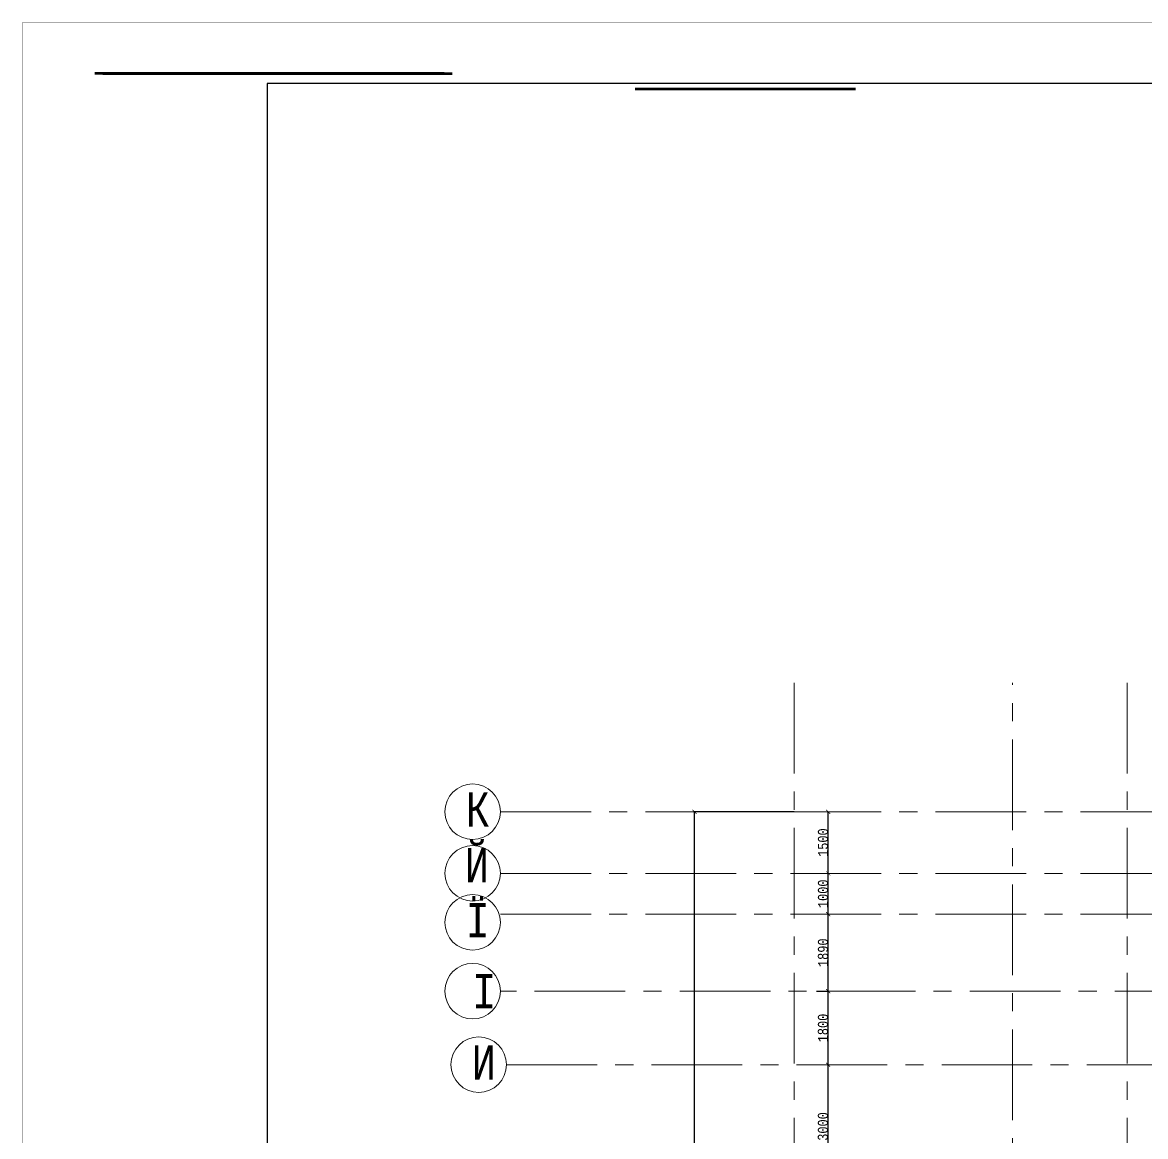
# Model space of a CAD drawing. Header units: millimetres. Extents: x -689206 to 4969298, y -1019800 to 703299.
# Drawn here: x 1044964 to 1072495, y -616136 to -588819 of the extents above; entities that cross this region are included whole.
import ezdxf

# ---------------------------------------------------------------- set-up
doc = ezdxf.new("R2010")
doc.units = ezdxf.units.MM
doc.linetypes.add('осеваяX2', pattern=[101.6, 63.5, -12.7, 12.7, -12.7])
doc.layers.add('внешняярамка', color=7, linetype='Continuous', lineweight=5, plot=False)
doc.layers.add('РАЗМЕРЫ', color=7, linetype='Continuous', lineweight=9)
doc.layers.add('Штамп', color=7, linetype='Continuous', lineweight=5)
doc.styles.add('Аннотативный', font='isocteur.ttf', dxfattribs={"width": 0.7, "height": 250})
doc.dimstyles.new('Аннотативный', dxfattribs={"dimscale": 0, "dimtxt": 250, "dimasz": 100, "dimexe": 1.25, "dimexo": 0.625, "dimtad": 1, "dimdec": 0, "dimtxsty": 'Аннотативный', "dimblk": 'ARCHTICK', "dimcen": 2.5, "dimadec": 0, "dimazin": 0, "dimtfac": 1, "dimtdec": 0, "dimtmove": 0, "dimatfit": 3, "dimfxl": 1, "dimarcsym": 0})

# ---------------------------------------------------------------- blocks, each defined once
blk = doc.blocks.new('_ArchTick')
at = {"color": 0, "linetype": 'ByBlock', "const_width": 0.15}
blk.add_lwpolyline([(-0.5, -0.5), (0.5, 0.5)], dxfattribs=at)
blk = doc.blocks.new('*D5458')
at = {"layer": 'Defpoints', "color": 0, "lineweight": 30, "ltscale": 35, "transparency": 16777216}
for p in [(1064713, -614376), (1064713, -614376), (1064713, -617403)]:
    blk.add_point(p, dxfattribs=at)
at = {"layer": 'РАЗМЕРЫ', "color": 0, "lineweight": -2, "ltscale": 35, "transparency": 16777216}
for p, q in [((1064713, -617403), (1064713, -614376)), ((1064714, -614376), (1064714, -614376)), ((1064714, -617403), (1064714, -617403))]:
    blk.add_line(p, q, dxfattribs=at)
at = {"layer": 'РАЗМЕРЫ', "color": 0, "lineweight": -2, "ltscale": 35, "transparency": 16777216, "xscale": 100, "yscale": 100, "zscale": 100}
for p, rotation in [((1064713, -614376), 90), ((1064713, -617403), 270)]:
    blk.add_blockref('_ArchTick', p, dxfattribs=dict(at, rotation=rotation))
at = {"layer": 'РАЗМЕРЫ', "color": 0, "lineweight": 5, "ltscale": 35, "transparency": 16777216, "insert": (1064588, -615889), "char_height": 250, "attachment_point": 5, "rotation": 90, "style": 'Аннотативный'}
blk.add_mtext('3000', dxfattribs=at)
blk = doc.blocks.new('*D5459')
at = {"layer": 'Defpoints', "color": 0, "lineweight": 30, "ltscale": 35, "transparency": 16777216}
for p in [(1064430, -612574), (1064714, -612574), (1064714, -614376)]:
    blk.add_point(p, dxfattribs=at)
at = {"layer": 'РАЗМЕРЫ', "color": 0, "lineweight": -2, "ltscale": 35, "transparency": 16777216}
for p, q in [((1064430, -612574), (1064716, -612574)), ((1064714, -614376), (1064714, -612574)), ((1064715, -614376), (1064716, -614376))]:
    blk.add_line(p, q, dxfattribs=at)
at = {"layer": 'РАЗМЕРЫ', "color": 0, "lineweight": -2, "ltscale": 35, "transparency": 16777216, "xscale": 100, "yscale": 100, "zscale": 100}
for p, rotation in [((1064714, -612574), 90), ((1064714, -614376), 270)]:
    blk.add_blockref('_ArchTick', p, dxfattribs=dict(at, rotation=rotation))
at = {"layer": 'РАЗМЕРЫ', "color": 0, "lineweight": 5, "ltscale": 35, "transparency": 16777216, "insert": (1064589, -613475), "char_height": 250, "attachment_point": 5, "rotation": 90, "style": 'Аннотативный'}
blk.add_mtext('1800', dxfattribs=at)
blk = doc.blocks.new('*D5460')
at = {"layer": 'Defpoints', "color": 0, "lineweight": 30, "ltscale": 35, "transparency": 16777216}
for p in [(1064716, -610684), (1064716, -610684), (1064716, -612574)]:
    blk.add_point(p, dxfattribs=at)
at = {"layer": 'РАЗМЕРЫ', "color": 0, "lineweight": -2, "ltscale": 35, "transparency": 16777216}
for p, q in [((1064716, -610684), (1064717, -610684)), ((1064716, -612574), (1064716, -610684)), ((1064716, -612574), (1064717, -612574))]:
    blk.add_line(p, q, dxfattribs=at)
at = {"layer": 'РАЗМЕРЫ', "color": 0, "lineweight": -2, "ltscale": 35, "transparency": 16777216, "xscale": 100, "yscale": 100, "zscale": 100}
for p, rotation in [((1064716, -610684), 90), ((1064716, -612574), 270)]:
    blk.add_blockref('_ArchTick', p, dxfattribs=dict(at, rotation=rotation))
at = {"layer": 'РАЗМЕРЫ', "color": 0, "lineweight": 5, "ltscale": 35, "transparency": 16777216, "insert": (1064590, -611629), "char_height": 250, "attachment_point": 5, "rotation": 90, "style": 'Аннотативный'}
blk.add_mtext('1890', dxfattribs=at)
blk = doc.blocks.new('*D5461')
at = {"layer": 'Defpoints', "color": 0, "lineweight": 30, "ltscale": 35, "transparency": 16777216}
for p in [(1064716, -609684), (1064716, -609684), (1064716, -610684)]:
    blk.add_point(p, dxfattribs=at)
at = {"layer": 'РАЗМЕРЫ', "color": 0, "lineweight": -2, "ltscale": 35, "transparency": 16777216}
for p, q in [((1064716, -609684), (1064717, -609684)), ((1064716, -610684), (1064716, -609684)), ((1064716, -610684), (1064717, -610684))]:
    blk.add_line(p, q, dxfattribs=at)
at = {"layer": 'РАЗМЕРЫ', "color": 0, "lineweight": -2, "ltscale": 35, "transparency": 16777216, "xscale": 100, "yscale": 100, "zscale": 100}
for p, rotation in [((1064716, -609684), 90), ((1064716, -610684), 270)]:
    blk.add_blockref('_ArchTick', p, dxfattribs=dict(at, rotation=rotation))
at = {"layer": 'РАЗМЕРЫ', "color": 0, "lineweight": 5, "ltscale": 35, "transparency": 16777216, "insert": (1064590, -610184), "char_height": 250, "attachment_point": 5, "rotation": 90, "style": 'Аннотативный'}
blk.add_mtext('1000', dxfattribs=at)
blk = doc.blocks.new('*D5462')
at = {"layer": 'Defpoints', "color": 0, "lineweight": 30, "ltscale": 35, "transparency": 16777216}
for p in [(1064716, -608174), (1064716, -608174), (1064716, -609684)]:
    blk.add_point(p, dxfattribs=at)
at = {"layer": 'РАЗМЕРЫ', "color": 0, "lineweight": -2, "ltscale": 35, "transparency": 16777216}
for p, q in [((1064716, -608174), (1064717, -608174)), ((1064716, -609684), (1064716, -608174)), ((1064716, -609684), (1064717, -609684))]:
    blk.add_line(p, q, dxfattribs=at)
at = {"layer": 'РАЗМЕРЫ', "color": 0, "lineweight": -2, "ltscale": 35, "transparency": 16777216, "xscale": 100, "yscale": 100, "zscale": 100}
for p, rotation in [((1064716, -608174), 90), ((1064716, -609684), 270)]:
    blk.add_blockref('_ArchTick', p, dxfattribs=dict(at, rotation=rotation))
at = {"layer": 'РАЗМЕРЫ', "color": 0, "lineweight": 5, "ltscale": 35, "transparency": 16777216, "insert": (1064590, -608929), "char_height": 250, "attachment_point": 5, "rotation": 90, "style": 'Аннотативный'}
blk.add_mtext('1500', dxfattribs=at)
blk = doc.blocks.new('*D5463')
at = {"layer": 'Defpoints', "color": 0, "lineweight": 30, "ltscale": 35, "transparency": 16777216}
for p in [(1061439, -608174), (1063882, -608174), (1063882, -645878)]:
    blk.add_point(p, dxfattribs=at)
at = {"layer": 'РАЗМЕРЫ', "color": 0, "lineweight": -2, "ltscale": 35, "transparency": 16777216}
for p, q in [((1063882, -608174), (1061438, -608174)), ((1061439, -645878), (1061439, -608174)), ((1063882, -645878), (1061438, -645878))]:
    blk.add_line(p, q, dxfattribs=at)
at = {"layer": 'РАЗМЕРЫ', "color": 0, "lineweight": -2, "ltscale": 35, "transparency": 16777216, "xscale": 100, "yscale": 100, "zscale": 100}
for p, rotation in [((1061439, -608174), 90), ((1061439, -645878), 270)]:
    blk.add_blockref('_ArchTick', p, dxfattribs=dict(at, rotation=rotation))
at = {"layer": 'РАЗМЕРЫ', "color": 0, "lineweight": 5, "ltscale": 35, "transparency": 16777216, "insert": (1061314, -627026), "char_height": 250, "attachment_point": 5, "rotation": 90, "style": 'Аннотативный'}
blk.add_mtext('37703', dxfattribs=at)

msp = doc.modelspace()

# ---------------------------------------------------------------- linework, layer by layer
at = {"color": 7, "lineweight": 53, "true_color": 0xffffff}
for p, q in [((1055303.7, -590066.7), (1046734.3, -590066.7)), ((1046930.2, -590066.7), (1055499.6, -590066.7)), ((1059986.8, -590445), (1065385.8, -590445))]:
    msp.add_line(p, q, dxfattribs=at)
at = {"layer": 'внешняярамка', "lineweight": 5, "ltscale": 50, "const_width": 3}
msp.add_lwpolyline([(1044965.2, -677848.6), (1170863.9, -677848.6), (1170863.9, -588820.3), (1044965.2, -588820.3), (1044965.2, -677848.6)], dxfattribs=at)
at = {"layer": 'РАЗМЕРЫ', "linetype": 'осеваяX2', "lineweight": 5, "ltscale": 35}
msp.add_line((1063882.2, -605010.3), (1063882.2, -645877.7), dxfattribs=at)
at = {"layer": 'РАЗМЕРЫ', "color": 152, "linetype": 'осеваяX2', "lineweight": 5, "ltscale": 35, "true_color": 0x2776bb}
for p, q in [((1069232.2, -654848), (1069232.2, -605010.3)), ((1072042.9, -605010.3), (1072042.9, -654848)), ((1056679.5, -608174.2), (1123882.2, -608175.4)), ((1056679.5, -609683.6), (1123882.2, -609683.6)), ((1056679.5, -610683.6), (1123882.2, -610683.6)), ((1123749.5, -612573.6), (1056679.5, -612573.6)), ((1056829.5, -614375.7), (1123882.2, -614375.7))]:
    msp.add_line(p, q, dxfattribs=at)
at = {"layer": 'РАЗМЕРЫ', "color": 0}
for centre in [(1055998.8, -608172), (1055998.8, -609681.4), (1055998.8, -610885.3), (1055998.8, -612571.4), (1056148.8, -614373.4)]:
    msp.add_circle(centre, 680.7, dxfattribs=at)
at = {"layer": 'Штамп', "lineweight": 30}
msp.add_lwpolyline([(1050960.4, -676349.8), (1169365.1, -676349.8), (1169365.1, -590319.1), (1050960.4, -590319.1)], close=True, dxfattribs=at)

# ---------------------------------------------------------------- texts
at = {"layer": 'РАЗМЕРЫ', "lineweight": 5, "ltscale": 35, "char_height": 841.3, "width": 7009.377, "attachment_point": 1, "style": 'Аннотативный'}
for s, insert in [('К', (1055827.8, -607695.3)), ('Й', (1055810.2, -609063.8)), ('Ї', (1055827.8, -610408.6)), ('І', (1055986.4, -612147.5)), ('И', (1055977.8, -613896.7))]:
    msp.add_mtext(s, dxfattribs=dict(at, insert=insert))

# ---------------------------------------------------------------- dimensions: what is measured, and where the dimension line sits
at = {"layer": 'РАЗМЕРЫ', "lineweight": 5, "ltscale": 35}
for base, p1, p2, picture, middle in [((1061439.5, -608174.3), (1063882.2, -645877.7), (1063882.2, -608174.3), '*D5463', (1061313.9, -627026)), ((1064715.7, -609683.6), (1064715.7, -610683.6), (1064715.7, -609683.6), '*D5461', (1064590.1, -610183.6)), ((1064715.7, -610683.6), (1064715.7, -612573.6), (1064715.7, -610683.6), '*D5460', (1064590.1, -611628.6))]:
    dim = msp.add_linear_dim(base=base, p1=p1, p2=p2, angle=90, dimstyle='Аннотативный', dxfattribs=at)
    dim.commit()
    dim.dimension.update_dxf_attribs({"geometry": picture, "text_midpoint": middle})
for base, p1, p2, text, picture, middle in [((1064715.8, -608174.3), (1064715.7, -609683.6), (1064715.8, -608174.3), '1500', '*D5462', (1064590.1, -608929)), ((1064714.5, -612573.6), (1064714.5, -614375.7), (1064429.7, -612573.6), '1800', '*D5459', (1064588.9, -613474.6)), ((1064713.2, -614375.7), (1064713.2, -617403.1), (1064713.2, -614375.7), '3000', '*D5458', (1064587.6, -615889.4))]:
    dim = msp.add_linear_dim(base=base, p1=p1, p2=p2, angle=90, text=text, dimstyle='Аннотативный', dxfattribs=at)
    dim.commit()
    dim.dimension.update_dxf_attribs({"geometry": picture, "text_midpoint": middle})

doc.saveas('drawing.dxf')
